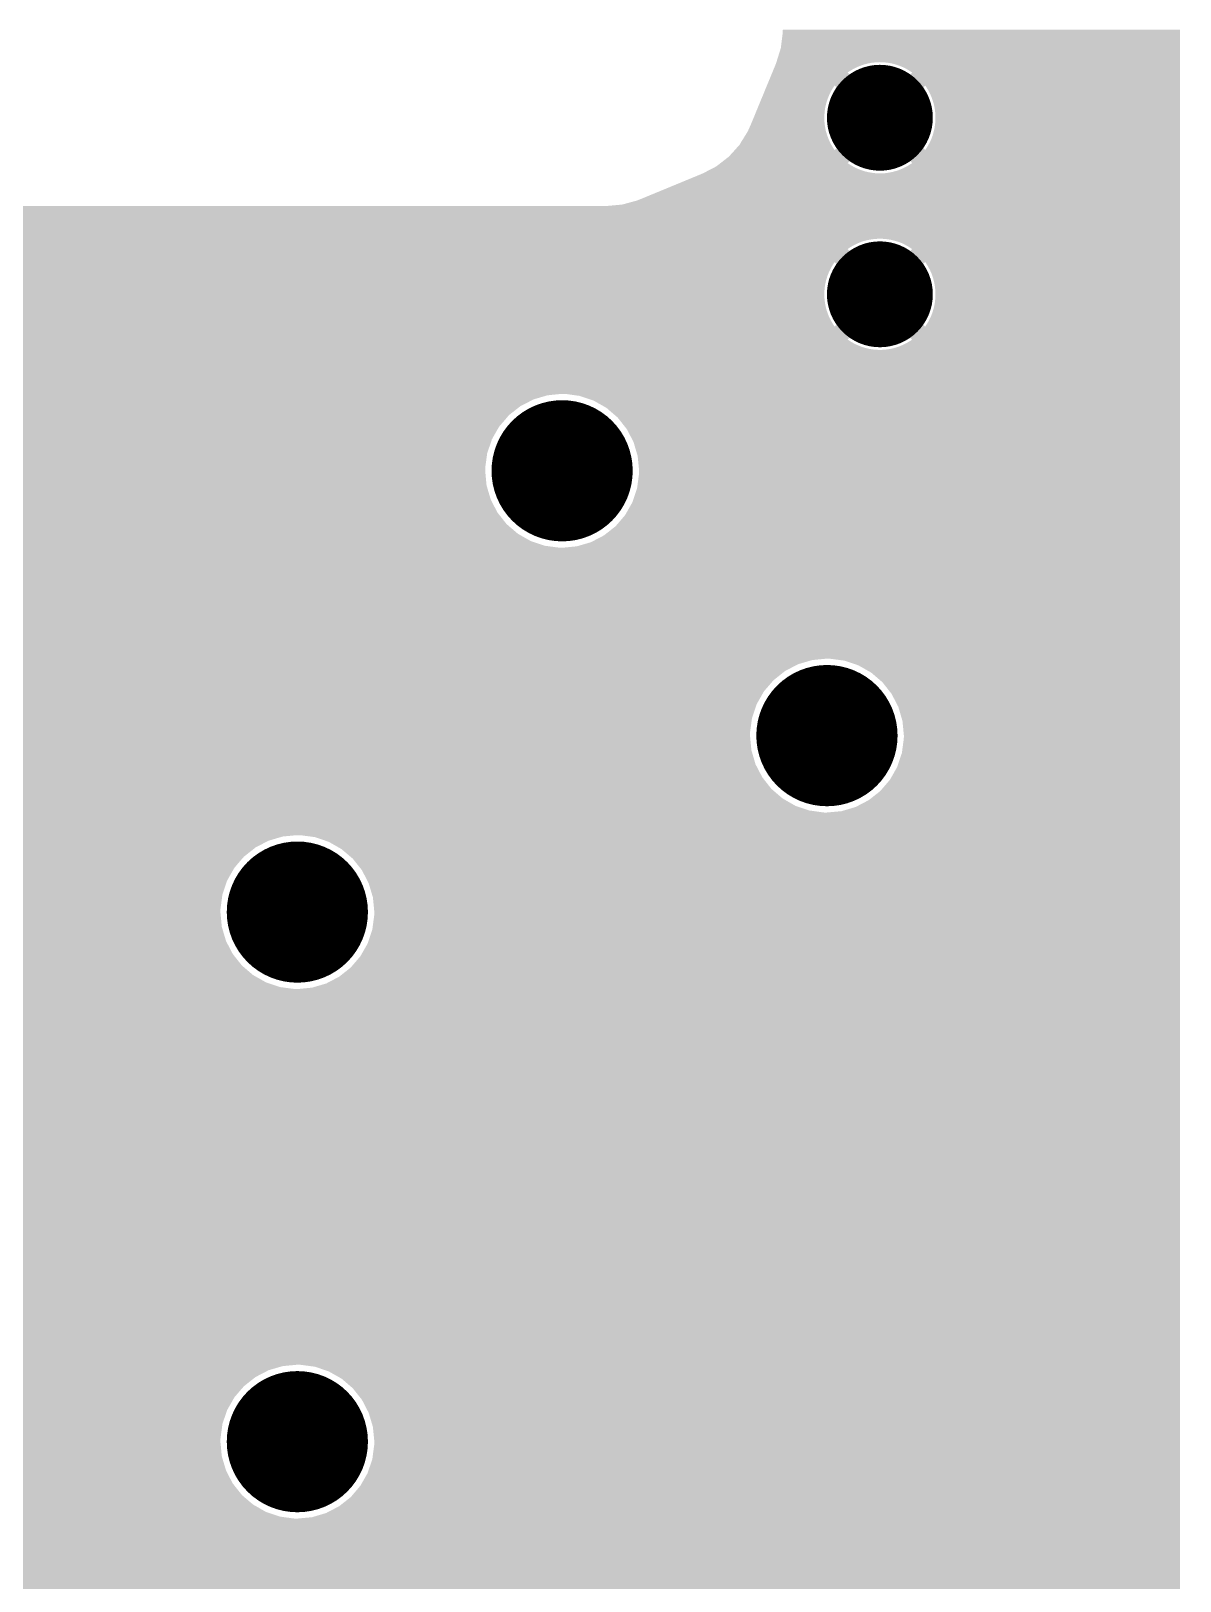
# Model space of a CAD drawing. Extents: x 295 to 953, y 10 to 290.
# Drawn here: x 593.58 to 607.22, y 164.8 to 183.2 of the extents above; entities that cross this region are included whole.
import ezdxf

# ---------------------------------------------------------------- set-up
doc = ezdxf.new("R2010")
doc.units = 0
doc.header["$LTSCALE"] = 5
doc.header["$MEASUREMENT"] = 0
doc.layers.get('0').update_dxf_attribs({"linetype": 'CONTINUOUS', "lineweight": 25})

msp = doc.modelspace()

# ---------------------------------------------------------------- linework, layer by layer
for points, const_width in [([(603.346, 182.173, 1), (603.974, 182.173, 1)], 0.629), ([(603.346, 180.077, 1), (603.974, 180.077, 1)], 0.629), ([(599.469, 177.982, 1), (600.307, 177.982, 1)], 0.838), ([(602.612, 174.838, 1), (603.451, 174.838, 1)], 0.838), ([(596.326, 172.743, 1), (597.164, 172.743, 1)], 0.838), ([(596.326, 166.456, 1), (597.164, 166.456, 1)], 0.838)]:
    msp.add_lwpolyline(points, format="xyb", close=True, dxfattribs=dict(const_width=const_width))
for points in [[(602.484, 183), (602.507, 183.185), (607.222, 183), (607.222, 183.185)], [(602.507, 183.185), (602.508, 183.22), (607.222, 183.185), (607.222, 183.22)], [(602.432, 182.833), (602.484, 183), (607.222, 182.833), (607.222, 183)], [(602.383, 182.71), (602.39, 182.728), (603.277, 182.71), (603.304, 182.728)], [(602.39, 182.728), (602.4, 182.752), (603.304, 182.728), (603.344, 182.752)], [(602.4, 182.752), (602.409, 182.773), (603.344, 182.752), (603.386, 182.773)], [(602.409, 182.773), (602.416, 182.791), (603.386, 182.773), (603.43, 182.791)], [(602.416, 182.791), (602.422, 182.806), (603.43, 182.791), (603.474, 182.806)], [(602.422, 182.806), (602.427, 182.818), (603.474, 182.806), (603.52, 182.818)], [(602.427, 182.818), (602.428, 182.821), (603.52, 182.818), (603.538, 182.821)], [(602.428, 182.821), (602.43, 182.826), (603.538, 182.821), (603.566, 182.826)], [(602.43, 182.826), (602.432, 182.831), (603.566, 182.826), (603.613, 182.831)], [(602.432, 182.831), (602.432, 182.833), (603.613, 182.831), (603.66, 182.833)], [(603.693, 182.832), (603.66, 182.833), (607.222, 182.832), (607.222, 182.833)], [(603.74, 182.828), (603.693, 182.832), (607.222, 182.828), (607.222, 182.832)], [(603.786, 182.821), (603.74, 182.828), (607.222, 182.821), (607.222, 182.828)], [(603.832, 182.81), (603.786, 182.821), (607.222, 182.81), (607.222, 182.821)], [(603.877, 182.796), (603.832, 182.81), (607.222, 182.796), (607.222, 182.81)], [(603.921, 182.779), (603.877, 182.796), (607.222, 182.779), (607.222, 182.796)], [(603.963, 182.759), (603.921, 182.779), (607.222, 182.759), (607.222, 182.779)], [(604.004, 182.736), (603.963, 182.759), (607.222, 182.736), (607.222, 182.759)], [(604.043, 182.71), (604.004, 182.736), (607.222, 182.71), (607.222, 182.736)], [(602.303, 182.517), (602.319, 182.556), (603.097, 182.517), (603.123, 182.556)], [(602.319, 182.556), (602.334, 182.591), (607.222, 182.556), (607.222, 182.591)], [(602.334, 182.591), (602.383, 182.71), (603.396, 182.591), (603.277, 182.71)], [(603.242, 182.437), (603.123, 182.556), (604.078, 182.437), (604.198, 182.556)], [(603.396, 182.591), (603.426, 182.608), (603.924, 182.591), (603.894, 182.608)], [(603.426, 182.608), (603.432, 182.611), (603.894, 182.608), (603.889, 182.611)], [(603.432, 182.611), (603.462, 182.626), (603.889, 182.611), (603.858, 182.626)], [(603.462, 182.626), (603.469, 182.628), (603.858, 182.626), (603.852, 182.628)], [(603.469, 182.628), (603.5, 182.641), (603.852, 182.628), (603.819, 182.641)], [(603.5, 182.641), (603.507, 182.643), (603.819, 182.641), (603.814, 182.643)], [(603.507, 182.643), (603.539, 182.652), (603.814, 182.643), (603.78, 182.652)], [(603.539, 182.652), (603.547, 182.654), (603.78, 182.652), (603.775, 182.654)], [(603.547, 182.654), (603.579, 182.66), (603.775, 182.654), (603.74, 182.66)], [(603.579, 182.66), (603.587, 182.661), (603.74, 182.66), (603.735, 182.661)], [(603.587, 182.661), (603.619, 182.665), (603.735, 182.661), (603.699, 182.665)], [(603.619, 182.665), (603.631, 182.666), (603.699, 182.665), (603.694, 182.666)], [(603.631, 182.666), (603.66, 182.667), (603.694, 182.666), (603.66, 182.667)], [(603.924, 182.591), (604.043, 182.71), (607.222, 182.591), (607.222, 182.71)], [(604.208, 182.541), (604.198, 182.556), (607.222, 182.541), (607.222, 182.556)], [(604.233, 182.501), (604.208, 182.541), (607.222, 182.501), (607.222, 182.541)], [(602.232, 182.344), (602.25, 182.389), (603.023, 182.344), (603.037, 182.389)], [(602.25, 182.389), (602.269, 182.433), (603.037, 182.389), (603.054, 182.433)], [(602.269, 182.433), (602.286, 182.476), (603.054, 182.433), (603.074, 182.476)], [(602.286, 182.476), (602.303, 182.517), (603.074, 182.476), (603.097, 182.517)], [(603.195, 182.339), (603.204, 182.364), (604.126, 182.339), (604.116, 182.364)], [(603.204, 182.364), (603.21, 182.376), (604.116, 182.364), (604.111, 182.376)], [(603.21, 182.376), (603.222, 182.401), (604.111, 182.376), (604.098, 182.401)], [(603.222, 182.401), (603.228, 182.413), (604.098, 182.401), (604.092, 182.413)], [(603.228, 182.413), (603.242, 182.437), (604.092, 182.413), (604.078, 182.437)], [(604.255, 182.459), (604.233, 182.501), (607.222, 182.459), (607.222, 182.501)], [(604.274, 182.416), (604.255, 182.459), (607.222, 182.416), (607.222, 182.459)], [(604.289, 182.372), (604.274, 182.416), (607.222, 182.372), (607.222, 182.416)], [(604.302, 182.327), (604.289, 182.372), (607.222, 182.327), (607.222, 182.372)], [(602.155, 182.158), (602.175, 182.205), (603, 182.158), (603.001, 182.205)], [(602.175, 182.205), (602.194, 182.252), (603.001, 182.205), (603.005, 182.252)], [(602.194, 182.252), (602.213, 182.299), (603.005, 182.252), (603.012, 182.299)], [(602.213, 182.299), (602.232, 182.344), (603.012, 182.299), (603.023, 182.344)], [(603.166, 182.179), (603.167, 182.207), (604.155, 182.179), (604.153, 182.207)], [(603.166, 182.166), (603.166, 182.179), (604.154, 182.166), (604.155, 182.179)], [(603.167, 182.207), (603.168, 182.22), (604.153, 182.207), (604.152, 182.22)], [(603.168, 182.22), (603.171, 182.247), (604.152, 182.22), (604.149, 182.247)], [(603.171, 182.247), (603.174, 182.26), (604.149, 182.247), (604.147, 182.26)], [(603.174, 182.26), (603.179, 182.287), (604.147, 182.26), (604.141, 182.287)], [(603.179, 182.287), (603.183, 182.3), (604.141, 182.287), (604.138, 182.3)], [(603.183, 182.3), (603.19, 182.326), (604.138, 182.3), (604.13, 182.326)], [(603.19, 182.326), (603.195, 182.339), (604.13, 182.326), (604.126, 182.339)], [(604.311, 182.281), (604.302, 182.327), (607.222, 182.281), (607.222, 182.327)], [(604.317, 182.234), (604.311, 182.281), (607.222, 182.234), (607.222, 182.281)], [(604.32, 182.187), (604.317, 182.234), (607.222, 182.187), (607.222, 182.234)], [(604.319, 182.14), (604.32, 182.187), (607.222, 182.14), (607.222, 182.187)], [(602.068, 181.973), (602.091, 182.01), (603.031, 181.973), (603.021, 182.01)], [(602.091, 182.01), (602.095, 182.018), (603.021, 182.01), (603.018, 182.018)], [(602.095, 182.018), (602.116, 182.065), (603.018, 182.018), (603.009, 182.065)], [(602.116, 182.065), (602.122, 182.079), (603.009, 182.065), (603.007, 182.079)], [(602.122, 182.079), (602.136, 182.111), (603.007, 182.079), (603.003, 182.111)], [(602.136, 182.111), (602.155, 182.158), (603.003, 182.111), (603, 182.158)], [(603.167, 182.138), (603.166, 182.166), (604.153, 182.138), (604.154, 182.166)], [(603.168, 182.125), (603.167, 182.138), (604.152, 182.125), (604.153, 182.138)], [(603.172, 182.098), (603.168, 182.125), (604.149, 182.098), (604.152, 182.125)], [(603.173, 182.085), (603.172, 182.098), (604.146, 182.085), (604.149, 182.098)], [(603.179, 182.058), (603.173, 182.085), (604.141, 182.058), (604.146, 182.085)], [(603.182, 182.045), (603.179, 182.058), (604.138, 182.045), (604.141, 182.058)], [(603.19, 182.019), (603.182, 182.045), (604.13, 182.019), (604.138, 182.045)], [(603.194, 182.006), (603.19, 182.019), (604.126, 182.006), (604.13, 182.019)], [(603.205, 181.981), (603.194, 182.006), (604.116, 181.981), (604.126, 182.006)], [(604.284, 181.956), (604.297, 182.001), (607.222, 181.956), (607.222, 182.001)], [(604.297, 182.001), (604.308, 182.047), (607.222, 182.001), (607.222, 182.047)], [(604.308, 182.047), (604.315, 182.093), (607.222, 182.047), (607.222, 182.093)], [(604.315, 182.093), (604.319, 182.14), (607.222, 182.093), (607.222, 182.14)], [(601.938, 181.789), (601.951, 181.804), (603.123, 181.789), (603.112, 181.804)], [(601.951, 181.804), (601.987, 181.844), (603.112, 181.804), (603.088, 181.844)], [(601.987, 181.844), (601.993, 181.85), (603.088, 181.844), (603.084, 181.85)], [(601.993, 181.85), (602.014, 181.886), (603.084, 181.85), (603.066, 181.886)], [(602.014, 181.886), (602.041, 181.929), (603.066, 181.886), (603.047, 181.929)], [(602.041, 181.929), (602.068, 181.973), (603.047, 181.929), (603.031, 181.973)], [(603.123, 181.789), (603.242, 181.908), (604.198, 181.789), (604.078, 181.908)], [(603.21, 181.969), (603.205, 181.981), (604.11, 181.969), (604.116, 181.981)], [(603.222, 181.944), (603.21, 181.969), (604.099, 181.944), (604.11, 181.969)], [(603.228, 181.932), (603.222, 181.944), (604.092, 181.932), (604.099, 181.944)], [(603.242, 181.909), (603.228, 181.932), (604.078, 181.909), (604.092, 181.932)], [(603.242, 181.908), (603.242, 181.909), (604.078, 181.908), (604.078, 181.909)], [(604.198, 181.789), (604.223, 181.829), (607.222, 181.789), (607.222, 181.829)], [(604.223, 181.829), (604.247, 181.87), (607.222, 181.829), (607.222, 181.87)], [(604.247, 181.87), (604.267, 181.912), (607.222, 181.87), (607.222, 181.912)], [(604.267, 181.912), (604.284, 181.956), (607.222, 181.912), (607.222, 181.956)], [(601.736, 181.609), (601.769, 181.635), (603.316, 181.609), (603.277, 181.635)], [(601.769, 181.635), (601.867, 181.711), (603.277, 181.635), (603.353, 181.711)], [(601.867, 181.711), (601.906, 181.754), (603.353, 181.711), (603.396, 181.754)], [(601.906, 181.754), (601.938, 181.789), (607.222, 181.754), (607.222, 181.789)], [(603.426, 181.737), (603.396, 181.754), (603.895, 181.737), (603.924, 181.754)], [(603.431, 181.734), (603.426, 181.737), (603.888, 181.734), (603.895, 181.737)], [(603.463, 181.719), (603.431, 181.734), (603.858, 181.719), (603.888, 181.734)], [(603.468, 181.717), (603.463, 181.719), (603.851, 181.717), (603.858, 181.719)], [(603.501, 181.705), (603.468, 181.717), (603.82, 181.705), (603.851, 181.717)], [(603.506, 181.703), (603.501, 181.705), (603.813, 181.703), (603.82, 181.705)], [(603.54, 181.693), (603.506, 181.703), (603.781, 181.693), (603.813, 181.703)], [(603.546, 181.692), (603.54, 181.693), (603.774, 181.692), (603.781, 181.693)], [(603.58, 181.685), (603.546, 181.692), (603.741, 181.685), (603.774, 181.692)], [(603.585, 181.684), (603.58, 181.685), (603.733, 181.684), (603.741, 181.685)], [(603.621, 181.68), (603.585, 181.684), (603.701, 181.68), (603.733, 181.684)], [(603.626, 181.679), (603.621, 181.68), (603.689, 181.679), (603.701, 181.68)], [(603.66, 181.678), (603.626, 181.679), (603.66, 181.678), (603.689, 181.679)], [(604.043, 181.635), (603.924, 181.754), (607.222, 181.635), (607.222, 181.754)], [(603.989, 181.6), (604.028, 181.625), (607.222, 181.6), (607.222, 181.625)], [(604.028, 181.625), (604.043, 181.635), (607.222, 181.625), (607.222, 181.635)], [(600.812, 181.204), (601.553, 181.51), (607.222, 181.204), (607.222, 181.51)], [(601.553, 181.51), (601.559, 181.513), (607.222, 181.51), (607.222, 181.513)], [(601.559, 181.513), (601.56, 181.513), (603.675, 181.513), (603.628, 181.513)], [(601.56, 181.513), (601.568, 181.517), (603.628, 181.513), (603.581, 181.517)], [(601.568, 181.517), (601.582, 181.525), (603.581, 181.517), (603.534, 181.525)], [(601.582, 181.525), (601.602, 181.535), (603.534, 181.525), (603.488, 181.535)], [(601.602, 181.535), (601.628, 181.549), (603.488, 181.535), (603.443, 181.549)], [(601.628, 181.549), (601.661, 181.566), (603.443, 181.549), (603.4, 181.566)], [(601.661, 181.566), (601.7, 181.586), (603.4, 181.566), (603.357, 181.586)], [(601.7, 181.586), (601.719, 181.596), (603.357, 181.586), (603.339, 181.596)], [(601.719, 181.596), (601.736, 181.609), (603.339, 181.596), (603.316, 181.609)], [(603.675, 181.513), (603.722, 181.515), (607.222, 181.513), (607.222, 181.515)], [(603.722, 181.515), (603.768, 181.521), (607.222, 181.515), (607.222, 181.521)], [(603.768, 181.521), (603.814, 181.531), (607.222, 181.521), (607.222, 181.531)], [(603.814, 181.531), (603.86, 181.543), (607.222, 181.531), (607.222, 181.543)], [(603.86, 181.543), (603.904, 181.559), (607.222, 181.543), (607.222, 181.559)], [(603.904, 181.559), (603.947, 181.578), (607.222, 181.559), (607.222, 181.578)], [(603.947, 181.578), (603.989, 181.6), (607.222, 181.578), (607.222, 181.6)], [(563.322, 180.737), (563.322, 181.125), (607.222, 180.737), (607.222, 181.125)], [(563.322, 181.125), (563.322, 181.125), (593.602, 181.125), (593.565, 181.125)], [(600.412, 181.125), (600.599, 181.142), (607.222, 181.125), (607.222, 181.142)], [(600.599, 181.142), (600.779, 181.191), (607.222, 181.142), (607.222, 181.191)], [(600.779, 181.191), (600.812, 181.204), (607.222, 181.191), (607.222, 181.204)], [(563.322, 180.735), (563.322, 180.737), (603.613, 180.735), (603.66, 180.737)], [(563.322, 180.73), (563.322, 180.735), (603.566, 180.73), (603.613, 180.735)], [(563.322, 180.722), (563.322, 180.73), (603.52, 180.722), (603.566, 180.73)], [(563.322, 180.711), (563.322, 180.722), (603.474, 180.711), (603.52, 180.722)], [(563.322, 180.696), (563.322, 180.711), (603.43, 180.696), (603.474, 180.711)], [(603.693, 180.736), (603.66, 180.737), (607.222, 180.736), (607.222, 180.737)], [(603.74, 180.732), (603.693, 180.736), (607.222, 180.732), (607.222, 180.736)], [(603.786, 180.725), (603.74, 180.732), (607.222, 180.725), (607.222, 180.732)], [(603.832, 180.714), (603.786, 180.725), (607.222, 180.714), (607.222, 180.725)], [(603.877, 180.701), (603.832, 180.714), (607.222, 180.701), (607.222, 180.714)], [(603.921, 180.684), (603.877, 180.701), (607.222, 180.684), (607.222, 180.701)], [(563.322, 180.678), (563.322, 180.696), (603.386, 180.678), (603.43, 180.696)], [(563.322, 180.657), (563.322, 180.678), (603.344, 180.657), (603.386, 180.678)], [(563.322, 180.633), (563.322, 180.657), (603.304, 180.633), (603.344, 180.657)], [(563.322, 180.614), (563.322, 180.633), (603.277, 180.614), (603.304, 180.633)], [(563.322, 180.495), (563.322, 180.614), (603.396, 180.495), (603.277, 180.614)], [(603.426, 180.512), (603.432, 180.516), (603.894, 180.512), (603.889, 180.516)], [(603.432, 180.516), (603.462, 180.53), (603.889, 180.516), (603.858, 180.53)], [(603.462, 180.53), (603.469, 180.533), (603.858, 180.53), (603.852, 180.533)], [(603.469, 180.533), (603.5, 180.545), (603.852, 180.533), (603.819, 180.545)], [(603.5, 180.545), (603.507, 180.547), (603.819, 180.545), (603.814, 180.547)], [(603.507, 180.547), (603.539, 180.557), (603.814, 180.547), (603.78, 180.557)], [(603.539, 180.557), (603.547, 180.558), (603.78, 180.557), (603.775, 180.558)], [(603.547, 180.558), (603.579, 180.565), (603.775, 180.558), (603.74, 180.565)], [(603.579, 180.565), (603.587, 180.566), (603.74, 180.565), (603.735, 180.566)], [(603.587, 180.566), (603.619, 180.57), (603.735, 180.566), (603.699, 180.57)], [(603.619, 180.57), (603.631, 180.57), (603.699, 180.57), (603.694, 180.57)], [(603.631, 180.57), (603.66, 180.572), (603.694, 180.57), (603.66, 180.572)], [(603.963, 180.663), (603.921, 180.684), (607.222, 180.663), (607.222, 180.684)], [(603.924, 180.495), (604.043, 180.614), (607.222, 180.495), (607.222, 180.614)], [(604.004, 180.64), (603.963, 180.663), (607.222, 180.64), (607.222, 180.663)], [(604.043, 180.614), (604.004, 180.64), (607.222, 180.614), (607.222, 180.64)], [(563.322, 180.46), (563.322, 180.495), (607.222, 180.46), (607.222, 180.495)], [(563.322, 180.421), (563.322, 180.46), (603.097, 180.421), (603.123, 180.46)], [(563.322, 180.38), (563.322, 180.421), (603.074, 180.38), (603.097, 180.421)], [(563.322, 180.338), (563.322, 180.38), (603.054, 180.338), (603.074, 180.38)], [(563.322, 180.294), (563.322, 180.338), (603.037, 180.294), (603.054, 180.338)], [(603.242, 180.341), (603.123, 180.46), (604.078, 180.341), (604.198, 180.46)], [(603.228, 180.317), (603.242, 180.341), (604.092, 180.317), (604.078, 180.341)], [(603.396, 180.495), (603.426, 180.512), (603.924, 180.495), (603.894, 180.512)], [(604.208, 180.445), (604.198, 180.46), (607.222, 180.445), (607.222, 180.46)], [(604.233, 180.406), (604.208, 180.445), (607.222, 180.406), (607.222, 180.445)], [(604.255, 180.364), (604.233, 180.406), (607.222, 180.364), (607.222, 180.406)], [(604.274, 180.321), (604.255, 180.364), (607.222, 180.321), (607.222, 180.364)], [(563.322, 180.249), (563.322, 180.294), (603.023, 180.249), (603.037, 180.294)], [(563.322, 180.203), (563.322, 180.249), (603.012, 180.203), (603.023, 180.249)], [(563.322, 180.157), (563.322, 180.203), (603.005, 180.157), (603.012, 180.203)], [(563.322, 180.11), (563.322, 180.157), (603.001, 180.11), (603.005, 180.157)], [(603.168, 180.124), (603.171, 180.152), (604.152, 180.124), (604.149, 180.152)], [(603.171, 180.152), (603.174, 180.165), (604.149, 180.152), (604.147, 180.165)], [(603.174, 180.165), (603.179, 180.192), (604.147, 180.165), (604.141, 180.192)], [(603.179, 180.192), (603.183, 180.204), (604.141, 180.192), (604.138, 180.204)], [(603.183, 180.204), (603.19, 180.231), (604.138, 180.204), (604.13, 180.231)], [(603.19, 180.231), (603.195, 180.243), (604.13, 180.231), (604.126, 180.243)], [(603.195, 180.243), (603.204, 180.269), (604.126, 180.243), (604.116, 180.269)], [(603.204, 180.269), (603.21, 180.281), (604.116, 180.269), (604.111, 180.281)], [(603.21, 180.281), (603.222, 180.306), (604.111, 180.281), (604.098, 180.306)], [(603.222, 180.306), (603.228, 180.317), (604.098, 180.306), (604.092, 180.317)], [(604.289, 180.277), (604.274, 180.321), (607.222, 180.277), (607.222, 180.321)], [(604.302, 180.231), (604.289, 180.277), (607.222, 180.231), (607.222, 180.277)], [(604.311, 180.185), (604.302, 180.231), (607.222, 180.185), (607.222, 180.231)], [(604.317, 180.138), (604.311, 180.185), (607.222, 180.138), (607.222, 180.185)], [(563.322, 180.063), (563.322, 180.11), (603, 180.063), (603.001, 180.11)], [(563.322, 180.016), (563.322, 180.063), (603.003, 180.016), (603, 180.063)], [(563.322, 179.969), (563.322, 180.016), (603.009, 179.969), (603.003, 180.016)], [(563.322, 179.923), (563.322, 179.969), (603.018, 179.923), (603.009, 179.969)], [(603.166, 180.084), (603.167, 180.111), (604.155, 180.084), (604.153, 180.111)], [(603.166, 180.071), (603.166, 180.084), (604.154, 180.071), (604.155, 180.084)], [(603.167, 180.043), (603.166, 180.071), (604.153, 180.043), (604.154, 180.071)], [(603.167, 180.111), (603.168, 180.124), (604.153, 180.111), (604.152, 180.124)], [(603.168, 180.03), (603.167, 180.043), (604.152, 180.03), (604.153, 180.043)], [(603.172, 180.002), (603.168, 180.03), (604.149, 180.002), (604.152, 180.03)], [(603.173, 179.99), (603.172, 180.002), (604.146, 179.99), (604.149, 180.002)], [(603.179, 179.962), (603.173, 179.99), (604.141, 179.962), (604.146, 179.99)], [(603.182, 179.95), (603.179, 179.962), (604.138, 179.95), (604.141, 179.962)], [(604.308, 179.951), (604.315, 179.998), (607.222, 179.951), (607.222, 179.998)], [(604.315, 179.998), (604.319, 180.045), (607.222, 179.998), (607.222, 180.045)], [(604.32, 180.092), (604.317, 180.138), (607.222, 180.092), (607.222, 180.138)], [(604.319, 180.045), (604.32, 180.092), (607.222, 180.045), (607.222, 180.092)], [(563.322, 179.878), (563.322, 179.923), (603.031, 179.878), (603.018, 179.923)], [(563.322, 179.833), (563.322, 179.878), (603.047, 179.833), (603.031, 179.878)], [(563.322, 179.79), (563.322, 179.833), (603.066, 179.79), (603.047, 179.833)], [(563.322, 179.749), (563.322, 179.79), (603.088, 179.749), (603.066, 179.79)], [(603.123, 179.694), (603.242, 179.813), (604.198, 179.694), (604.078, 179.813)], [(603.19, 179.923), (603.182, 179.95), (604.13, 179.923), (604.138, 179.95)], [(603.194, 179.911), (603.19, 179.923), (604.126, 179.911), (604.13, 179.923)], [(603.205, 179.885), (603.194, 179.911), (604.116, 179.885), (604.126, 179.911)], [(603.21, 179.873), (603.205, 179.885), (604.11, 179.873), (604.116, 179.885)], [(603.222, 179.848), (603.21, 179.873), (604.099, 179.848), (604.11, 179.873)], [(603.228, 179.837), (603.222, 179.848), (604.092, 179.837), (604.099, 179.848)], [(603.242, 179.813), (603.228, 179.837), (604.078, 179.813), (604.092, 179.837)], [(604.247, 179.774), (604.267, 179.817), (607.222, 179.774), (607.222, 179.817)], [(604.267, 179.817), (604.284, 179.86), (607.222, 179.817), (607.222, 179.86)], [(604.284, 179.86), (604.297, 179.905), (607.222, 179.86), (607.222, 179.905)], [(604.297, 179.905), (604.308, 179.951), (607.222, 179.905), (607.222, 179.951)], [(563.322, 179.709), (563.322, 179.749), (603.112, 179.709), (603.088, 179.749)], [(563.322, 179.694), (563.322, 179.709), (603.123, 179.694), (603.112, 179.709)], [(563.322, 179.659), (563.322, 179.694), (607.222, 179.659), (607.222, 179.694)], [(563.322, 179.54), (563.322, 179.659), (603.277, 179.54), (603.396, 179.659)], [(603.426, 179.642), (603.396, 179.659), (603.895, 179.642), (603.924, 179.659)], [(603.431, 179.639), (603.426, 179.642), (603.888, 179.639), (603.895, 179.642)], [(603.463, 179.624), (603.431, 179.639), (603.858, 179.624), (603.888, 179.639)], [(603.468, 179.621), (603.463, 179.624), (603.851, 179.621), (603.858, 179.624)], [(603.501, 179.609), (603.468, 179.621), (603.82, 179.609), (603.851, 179.621)], [(603.506, 179.607), (603.501, 179.609), (603.813, 179.607), (603.82, 179.609)], [(603.54, 179.598), (603.506, 179.607), (603.781, 179.598), (603.813, 179.607)], [(603.546, 179.596), (603.54, 179.598), (603.774, 179.596), (603.781, 179.598)], [(603.58, 179.589), (603.546, 179.596), (603.741, 179.589), (603.774, 179.596)], [(604.043, 179.54), (603.924, 179.659), (607.222, 179.54), (607.222, 179.659)], [(604.198, 179.694), (604.223, 179.733), (607.222, 179.694), (607.222, 179.733)], [(604.223, 179.733), (604.247, 179.774), (607.222, 179.733), (607.222, 179.774)], [(563.322, 179.514), (563.322, 179.54), (603.316, 179.514), (603.277, 179.54)], [(563.322, 179.491), (563.322, 179.514), (603.357, 179.491), (603.316, 179.514)], [(563.322, 179.471), (563.322, 179.491), (603.4, 179.471), (603.357, 179.491)], [(563.322, 179.454), (563.322, 179.471), (603.443, 179.454), (603.4, 179.471)], [(563.322, 179.44), (563.322, 179.454), (603.488, 179.44), (603.443, 179.454)], [(563.322, 179.429), (563.322, 179.44), (603.534, 179.429), (603.488, 179.44)], [(563.322, 179.422), (563.322, 179.429), (603.581, 179.422), (603.534, 179.429)], [(563.322, 179.418), (563.322, 179.422), (603.628, 179.418), (603.581, 179.422)], [(563.322, 179.417), (563.322, 179.418), (603.675, 179.417), (603.628, 179.418)], [(563.322, 178.895), (563.322, 179.417), (607.222, 178.895), (607.222, 179.417)], [(603.585, 179.588), (603.58, 179.589), (603.733, 179.588), (603.741, 179.589)], [(603.621, 179.584), (603.585, 179.588), (603.701, 179.584), (603.733, 179.588)], [(603.626, 179.584), (603.621, 179.584), (603.689, 179.584), (603.701, 179.584)], [(603.66, 179.583), (603.626, 179.584), (603.66, 179.583), (603.689, 179.584)], [(603.675, 179.417), (603.722, 179.42), (607.222, 179.417), (607.222, 179.42)], [(603.722, 179.42), (603.768, 179.426), (607.222, 179.42), (607.222, 179.426)], [(603.768, 179.426), (603.814, 179.435), (607.222, 179.426), (607.222, 179.435)], [(603.814, 179.435), (603.86, 179.448), (607.222, 179.435), (607.222, 179.448)], [(603.86, 179.448), (603.904, 179.464), (607.222, 179.448), (607.222, 179.464)], [(603.904, 179.464), (603.947, 179.483), (607.222, 179.464), (607.222, 179.483)], [(603.947, 179.483), (603.989, 179.505), (607.222, 179.483), (607.222, 179.505)], [(603.989, 179.505), (604.028, 179.529), (607.222, 179.505), (607.222, 179.529)], [(604.028, 179.529), (604.043, 179.54), (607.222, 179.529), (607.222, 179.54)], [(578.968, 178.895), (578.933, 178.895), (599.881, 178.895), (599.888, 178.895)], [(579.087, 178.878), (578.968, 178.895), (599.714, 178.878), (599.881, 178.895)], [(579.141, 178.871), (579.087, 178.878), (599.69, 178.871), (599.714, 178.878)], [(579.267, 178.829), (579.141, 178.871), (599.547, 178.829), (599.69, 178.871)], [(600.096, 178.871), (599.923, 178.895), (607.222, 178.871), (607.222, 178.895)], [(600.262, 178.815), (600.096, 178.871), (607.222, 178.815), (607.222, 178.871)], [(579.307, 178.815), (579.267, 178.829), (599.521, 178.815), (599.547, 178.829)], [(579.425, 178.748), (579.307, 178.815), (599.391, 178.748), (599.521, 178.815)], [(579.459, 178.729), (579.425, 178.748), (599.367, 178.729), (599.391, 178.748)], [(579.563, 178.64), (579.459, 178.729), (599.254, 178.64), (599.367, 178.729)], [(600.414, 178.729), (600.262, 178.815), (607.222, 178.729), (607.222, 178.815)], [(600.546, 178.615), (600.414, 178.729), (607.222, 178.615), (607.222, 178.729)], [(579.591, 178.615), (579.563, 178.64), (599.234, 178.615), (599.254, 178.64)], [(579.677, 178.507), (579.591, 178.615), (599.141, 178.507), (599.234, 178.615)], [(579.7, 178.478), (579.677, 178.507), (599.124, 178.478), (599.141, 178.507)], [(600.655, 178.478), (600.546, 178.615), (607.222, 178.478), (607.222, 178.615)], [(579.764, 178.355), (579.7, 178.478), (599.054, 178.355), (599.124, 178.478)], [(579.781, 178.323), (579.764, 178.355), (599.044, 178.323), (599.054, 178.355)], [(579.82, 178.189), (579.781, 178.323), (598.998, 178.189), (599.044, 178.323)], [(600.736, 178.323), (600.655, 178.478), (607.222, 178.323), (607.222, 178.478)], [(600.785, 178.156), (600.736, 178.323), (607.222, 178.156), (607.222, 178.323)], [(579.83, 178.156), (579.82, 178.189), (598.994, 178.156), (598.998, 178.189)], [(579.844, 178.016), (579.83, 178.156), (598.975, 178.016), (598.994, 178.156)], [(600.802, 177.982), (600.785, 178.156), (607.222, 177.982), (607.222, 178.156)], [(579.827, 177.808), (579.846, 177.947), (598.991, 177.808), (598.978, 177.947)], [(579.847, 177.982), (579.844, 178.016), (598.975, 177.982), (598.975, 178.016)], [(579.846, 177.947), (579.847, 177.982), (598.978, 177.947), (598.975, 177.982)], [(600.778, 177.774), (600.801, 177.947), (607.222, 177.774), (607.222, 177.947)], [(600.801, 177.947), (600.802, 177.982), (607.222, 177.947), (607.222, 177.982)], [(579.778, 177.64), (579.823, 177.774), (599.041, 177.64), (599.001, 177.774)], [(579.823, 177.774), (579.827, 177.808), (599.001, 177.774), (598.991, 177.808)], [(600.722, 177.608), (600.778, 177.774), (607.222, 177.608), (607.222, 177.774)], [(579.697, 177.485), (579.767, 177.608), (599.121, 177.485), (599.057, 177.608)], [(579.767, 177.608), (579.778, 177.64), (599.057, 177.608), (599.041, 177.64)], [(600.636, 177.456), (600.722, 177.608), (607.222, 177.456), (607.222, 177.608)], [(579.588, 177.348), (579.681, 177.456), (599.23, 177.348), (599.144, 177.456)], [(579.681, 177.456), (579.697, 177.485), (599.144, 177.456), (599.121, 177.485)], [(600.522, 177.323), (600.636, 177.456), (607.222, 177.323), (607.222, 177.456)], [(579.301, 177.148), (579.43, 177.215), (599.515, 177.148), (599.397, 177.215)], [(579.43, 177.215), (579.454, 177.234), (599.397, 177.215), (599.363, 177.234)], [(579.454, 177.234), (579.567, 177.323), (599.363, 177.234), (599.259, 177.323)], [(579.567, 177.323), (579.588, 177.348), (599.259, 177.323), (599.23, 177.348)], [(600.23, 177.134), (600.385, 177.215), (607.222, 177.134), (607.222, 177.215)], [(600.385, 177.215), (600.522, 177.323), (607.222, 177.215), (607.222, 177.323)], [(563.322, 175.752), (563.322, 177.068), (607.222, 175.752), (607.222, 177.068)], [(578.933, 177.068), (578.94, 177.069), (599.888, 177.068), (599.854, 177.069)], [(578.94, 177.069), (579.107, 177.085), (599.854, 177.069), (599.734, 177.085)], [(579.107, 177.085), (579.132, 177.092), (599.734, 177.085), (599.681, 177.092)], [(579.132, 177.092), (579.275, 177.134), (599.681, 177.092), (599.555, 177.134)], [(579.275, 177.134), (579.301, 177.148), (599.555, 177.134), (599.515, 177.148)], [(599.888, 177.068), (600.062, 177.085), (607.222, 177.068), (607.222, 177.085)], [(600.062, 177.085), (600.23, 177.134), (607.222, 177.085), (607.222, 177.134)], [(563.322, 175.735), (563.322, 175.752), (602.857, 175.735), (603.031, 175.752)], [(563.322, 175.686), (563.322, 175.735), (602.69, 175.686), (602.857, 175.735)], [(603.066, 175.751), (603.031, 175.752), (607.222, 175.751), (607.222, 175.752)], [(603.239, 175.728), (603.066, 175.751), (607.222, 175.728), (607.222, 175.751)], [(563.322, 175.605), (563.322, 175.686), (602.535, 175.605), (602.69, 175.686)], [(563.322, 175.496), (563.322, 175.605), (602.398, 175.496), (602.535, 175.605)], [(603.405, 175.672), (603.239, 175.728), (607.222, 175.672), (607.222, 175.728)], [(603.557, 175.586), (603.405, 175.672), (607.222, 175.586), (607.222, 175.672)], [(603.69, 175.472), (603.557, 175.586), (607.222, 175.472), (607.222, 175.586)], [(563.322, 175.364), (563.322, 175.496), (602.284, 175.364), (602.398, 175.496)], [(563.322, 175.212), (563.322, 175.364), (602.198, 175.212), (602.284, 175.364)], [(603.798, 175.335), (603.69, 175.472), (607.222, 175.335), (607.222, 175.472)], [(563.322, 175.046), (563.322, 175.212), (602.142, 175.046), (602.198, 175.212)], [(603.879, 175.18), (603.798, 175.335), (607.222, 175.18), (607.222, 175.335)], [(603.928, 175.012), (603.879, 175.18), (607.222, 175.012), (607.222, 175.18)], [(563.322, 174.873), (563.322, 175.046), (602.118, 174.873), (602.142, 175.046)], [(603.945, 174.838), (603.928, 175.012), (607.222, 174.838), (607.222, 175.012)], [(563.322, 174.838), (563.322, 174.873), (602.118, 174.838), (602.118, 174.873)], [(563.322, 174.664), (563.322, 174.838), (602.135, 174.664), (602.118, 174.838)], [(603.944, 174.804), (603.945, 174.838), (607.222, 174.804), (607.222, 174.838)], [(563.322, 174.497), (563.322, 174.664), (602.184, 174.497), (602.135, 174.664)], [(603.865, 174.465), (603.921, 174.631), (607.222, 174.465), (607.222, 174.631)], [(603.921, 174.631), (603.944, 174.804), (607.222, 174.631), (607.222, 174.804)], [(563.322, 174.342), (563.322, 174.497), (602.265, 174.342), (602.184, 174.497)], [(603.779, 174.313), (603.865, 174.465), (607.222, 174.313), (607.222, 174.465)], [(563.322, 174.205), (563.322, 174.342), (602.373, 174.205), (602.265, 174.342)], [(603.665, 174.18), (603.779, 174.313), (607.222, 174.18), (607.222, 174.313)], [(563.322, 174.091), (563.322, 174.205), (602.506, 174.091), (602.373, 174.205)], [(563.322, 174.004), (563.322, 174.091), (602.658, 174.004), (602.506, 174.091)], [(603.528, 174.072), (603.665, 174.18), (607.222, 174.072), (607.222, 174.18)], [(563.322, 173.949), (563.322, 174.004), (602.824, 173.949), (602.658, 174.004)], [(563.322, 173.925), (563.322, 173.949), (602.997, 173.925), (602.824, 173.949)], [(563.322, 173.656), (563.322, 173.925), (607.222, 173.656), (607.222, 173.925)], [(563.322, 173.925), (563.322, 173.925), (603.031, 173.925), (602.997, 173.925)], [(603.031, 173.925), (603.205, 173.941), (607.222, 173.925), (607.222, 173.941)], [(603.205, 173.941), (603.373, 173.991), (607.222, 173.941), (607.222, 173.991)], [(603.373, 173.991), (603.528, 174.072), (607.222, 173.991), (607.222, 174.072)], [(585.254, 173.656), (585.22, 173.656), (596.738, 173.656), (596.745, 173.656)], [(585.374, 173.64), (585.254, 173.656), (596.571, 173.64), (596.738, 173.656)], [(585.427, 173.633), (585.374, 173.64), (596.547, 173.633), (596.571, 173.64)], [(585.553, 173.59), (585.427, 173.633), (596.403, 173.59), (596.547, 173.633)], [(585.593, 173.577), (585.553, 173.59), (596.377, 173.577), (596.403, 173.59)], [(585.711, 173.51), (585.593, 173.577), (596.248, 173.51), (596.377, 173.577)], [(596.953, 173.633), (596.779, 173.656), (607.222, 173.633), (607.222, 173.656)], [(597.118, 173.577), (596.953, 173.633), (607.222, 173.577), (607.222, 173.633)], [(597.27, 173.49), (597.118, 173.577), (607.222, 173.49), (607.222, 173.577)], [(585.745, 173.49), (585.711, 173.51), (596.224, 173.49), (596.248, 173.51)], [(585.849, 173.401), (585.745, 173.49), (596.111, 173.401), (596.224, 173.49)], [(585.878, 173.377), (585.849, 173.401), (596.09, 173.377), (596.111, 173.401)], [(585.964, 173.268), (585.878, 173.377), (595.997, 173.268), (596.09, 173.377)], [(597.403, 173.377), (597.27, 173.49), (607.222, 173.377), (607.222, 173.49)], [(597.512, 173.24), (597.403, 173.377), (607.222, 173.24), (607.222, 173.377)], [(585.986, 173.24), (585.964, 173.268), (595.981, 173.24), (595.997, 173.268)], [(586.051, 173.116), (585.986, 173.24), (595.911, 173.116), (595.981, 173.24)], [(597.592, 173.084), (597.512, 173.24), (607.222, 173.084), (607.222, 173.24)], [(586.067, 173.084), (586.051, 173.116), (595.9, 173.084), (595.911, 173.116)], [(586.107, 172.951), (586.067, 173.084), (595.855, 172.951), (595.9, 173.084)], [(597.642, 172.917), (597.592, 173.084), (607.222, 172.917), (607.222, 173.084)], [(586.117, 172.917), (586.107, 172.951), (595.851, 172.917), (595.855, 172.951)], [(586.13, 172.777), (586.117, 172.917), (595.832, 172.777), (595.851, 172.917)], [(597.659, 172.743), (597.642, 172.917), (607.222, 172.743), (607.222, 172.917)], [(586.114, 172.569), (586.133, 172.708), (595.848, 172.569), (595.835, 172.708)], [(586.133, 172.743), (586.13, 172.777), (595.831, 172.743), (595.832, 172.777)], [(586.133, 172.708), (586.133, 172.743), (595.835, 172.708), (595.831, 172.743)], [(597.635, 172.535), (597.658, 172.708), (607.222, 172.535), (607.222, 172.708)], [(597.658, 172.708), (597.659, 172.743), (607.222, 172.708), (607.222, 172.743)], [(586.064, 172.401), (586.109, 172.535), (595.898, 172.401), (595.858, 172.535)], [(586.109, 172.535), (586.114, 172.569), (595.858, 172.535), (595.848, 172.569)], [(597.579, 172.369), (597.635, 172.535), (607.222, 172.369), (607.222, 172.535)], [(585.967, 172.217), (585.983, 172.246), (596.001, 172.217), (595.978, 172.246)], [(585.983, 172.246), (586.054, 172.369), (595.978, 172.246), (595.914, 172.369)], [(586.054, 172.369), (586.064, 172.401), (595.914, 172.369), (595.898, 172.401)], [(597.492, 172.217), (597.579, 172.369), (607.222, 172.217), (607.222, 172.369)], [(585.741, 171.995), (585.853, 172.085), (596.22, 171.995), (596.115, 172.085)], [(585.853, 172.085), (585.874, 172.109), (596.115, 172.085), (596.087, 172.109)], [(585.874, 172.109), (585.967, 172.217), (596.087, 172.109), (596.001, 172.217)], [(597.242, 171.976), (597.379, 172.085), (607.222, 171.976), (607.222, 172.085)], [(597.379, 172.085), (597.492, 172.217), (607.222, 172.085), (607.222, 172.217)], [(585.418, 171.853), (585.561, 171.895), (596.537, 171.853), (596.412, 171.895)], [(585.561, 171.895), (585.587, 171.909), (596.412, 171.895), (596.372, 171.909)], [(585.587, 171.909), (585.717, 171.976), (596.372, 171.909), (596.254, 171.976)], [(585.717, 171.976), (585.741, 171.995), (596.254, 171.976), (596.22, 171.995)], [(596.919, 171.846), (597.087, 171.895), (607.222, 171.846), (607.222, 171.895)], [(597.087, 171.895), (597.242, 171.976), (607.222, 171.895), (607.222, 171.976)], [(563.322, 167.37), (563.322, 171.829), (607.222, 167.37), (607.222, 171.829)], [(585.22, 171.829), (585.226, 171.83), (596.745, 171.829), (596.711, 171.83)], [(585.226, 171.83), (585.394, 171.846), (596.711, 171.83), (596.591, 171.846)], [(585.394, 171.846), (585.418, 171.853), (596.591, 171.846), (596.537, 171.853)], [(596.745, 171.829), (596.919, 171.846), (607.222, 171.829), (607.222, 171.846)], [(585.254, 167.369), (585.22, 167.37), (596.738, 167.369), (596.745, 167.37)], [(585.374, 167.353), (585.254, 167.369), (596.571, 167.353), (596.738, 167.369)], [(585.427, 167.346), (585.374, 167.353), (596.547, 167.346), (596.571, 167.353)], [(585.553, 167.304), (585.427, 167.346), (596.403, 167.304), (596.547, 167.346)], [(585.593, 167.29), (585.553, 167.304), (596.377, 167.29), (596.403, 167.304)], [(585.711, 167.223), (585.593, 167.29), (596.248, 167.223), (596.377, 167.29)], [(596.779, 167.369), (596.745, 167.37), (607.222, 167.369), (607.222, 167.37)], [(596.953, 167.346), (596.779, 167.369), (607.222, 167.346), (607.222, 167.369)], [(597.118, 167.29), (596.953, 167.346), (607.222, 167.29), (607.222, 167.346)], [(597.27, 167.204), (597.118, 167.29), (607.222, 167.204), (607.222, 167.29)], [(585.745, 167.204), (585.711, 167.223), (596.224, 167.204), (596.248, 167.223)], [(585.849, 167.114), (585.745, 167.204), (596.111, 167.114), (596.224, 167.204)], [(585.878, 167.09), (585.849, 167.114), (596.09, 167.09), (596.111, 167.114)], [(585.964, 166.982), (585.878, 167.09), (595.997, 166.982), (596.09, 167.09)], [(597.403, 167.09), (597.27, 167.204), (607.222, 167.09), (607.222, 167.204)], [(597.512, 166.953), (597.403, 167.09), (607.222, 166.953), (607.222, 167.09)], [(585.986, 166.953), (585.964, 166.982), (595.981, 166.953), (595.997, 166.982)], [(586.051, 166.83), (585.986, 166.953), (595.911, 166.83), (595.981, 166.953)], [(597.592, 166.798), (597.512, 166.953), (607.222, 166.798), (607.222, 166.953)], [(586.067, 166.798), (586.051, 166.83), (595.9, 166.798), (595.911, 166.83)], [(586.107, 166.664), (586.067, 166.798), (595.855, 166.664), (595.9, 166.798)], [(597.642, 166.63), (597.592, 166.798), (607.222, 166.63), (607.222, 166.798)], [(586.117, 166.63), (586.107, 166.664), (595.851, 166.63), (595.855, 166.664)], [(586.13, 166.491), (586.117, 166.63), (595.832, 166.491), (595.851, 166.63)], [(597.659, 166.456), (597.642, 166.63), (607.222, 166.456), (607.222, 166.63)], [(586.114, 166.282), (586.133, 166.422), (595.848, 166.282), (595.835, 166.422)], [(586.133, 166.456), (586.13, 166.491), (595.831, 166.456), (595.832, 166.491)], [(586.133, 166.422), (586.133, 166.456), (595.835, 166.422), (595.831, 166.456)], [(597.635, 166.249), (597.658, 166.422), (607.222, 166.249), (607.222, 166.422)], [(597.658, 166.422), (597.659, 166.456), (607.222, 166.422), (607.222, 166.456)], [(586.064, 166.115), (586.109, 166.249), (595.898, 166.115), (595.858, 166.249)], [(586.109, 166.249), (586.114, 166.282), (595.858, 166.249), (595.848, 166.282)], [(597.579, 166.083), (597.635, 166.249), (607.222, 166.083), (607.222, 166.249)], [(585.983, 165.96), (586.054, 166.083), (595.978, 165.96), (595.914, 166.083)], [(586.054, 166.083), (586.064, 166.115), (595.914, 166.083), (595.898, 166.115)], [(597.492, 165.931), (597.579, 166.083), (607.222, 165.931), (607.222, 166.083)], [(585.741, 165.709), (585.853, 165.798), (596.22, 165.709), (596.115, 165.798)], [(585.853, 165.798), (585.874, 165.823), (596.115, 165.798), (596.087, 165.823)], [(585.874, 165.823), (585.967, 165.931), (596.087, 165.823), (596.001, 165.931)], [(585.967, 165.931), (585.983, 165.96), (596.001, 165.931), (595.978, 165.96)], [(597.242, 165.69), (597.379, 165.798), (607.222, 165.69), (607.222, 165.798)], [(597.379, 165.798), (597.492, 165.931), (607.222, 165.798), (607.222, 165.931)], [(585.418, 165.567), (585.561, 165.609), (596.537, 165.567), (596.412, 165.609)], [(585.561, 165.609), (585.587, 165.622), (596.412, 165.609), (596.372, 165.622)], [(585.587, 165.622), (585.717, 165.69), (596.372, 165.622), (596.254, 165.69)], [(585.717, 165.69), (585.741, 165.709), (596.254, 165.69), (596.22, 165.709)], [(596.919, 165.559), (597.087, 165.609), (607.222, 165.559), (607.222, 165.609)], [(597.087, 165.609), (597.242, 165.69), (607.222, 165.609), (607.222, 165.69)], [(563.322, 163.973), (563.322, 165.543), (607.222, 163.973), (607.222, 165.543)], [(585.22, 165.543), (585.226, 165.543), (596.745, 165.543), (596.711, 165.543)], [(585.226, 165.543), (585.394, 165.559), (596.711, 165.543), (596.591, 165.559)], [(585.394, 165.559), (585.418, 165.567), (596.591, 165.559), (596.537, 165.567)], [(596.745, 165.543), (596.919, 165.559), (607.222, 165.543), (607.222, 165.559)]]:
    msp.add_solid(points)

doc.saveas('drawing.dxf')
